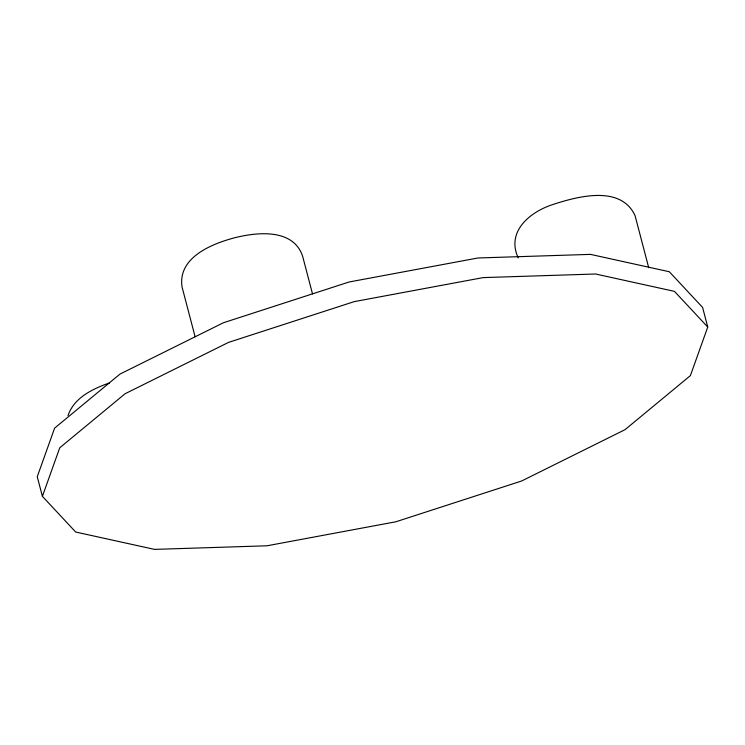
<?xml version="1.0" encoding="UTF-8"?>
<svg xmlns="http://www.w3.org/2000/svg" width="745" height="745" viewBox="0 0 745 745"><rect width="100%" height="100%" fill="white"/><g stroke="black" fill="none" stroke-linecap="round" stroke-linejoin="round"><path stroke-width="1.12" d="M42.4 496.347L59.749 447.782L125.113 393.723L228.529 342.393L354.248 301.623L483.142 277.606L595.59 274.002L674.458 291.36L707.75 327.046L690.392 375.61L625.036 429.669L521.621 481L395.902 521.77L267.008 545.787L154.56 549.391L75.692 532.032L42.4 496.347L37.25 476.726L54.608 428.151L119.964 374.092L223.379 322.771L349.098 281.992L477.992 257.975L590.44 254.371L669.308 271.739L702.6 307.415L707.75 327.046M68.009 415.561C74.1 397.597 92.752 388.815 109.413 382.958M648.709 267.66L635.047 215.584C620.529 184.211 576.109 196.773 551.077 205.117C528.792 212.902 506.293 232.226 518.213 257.863M312.509 293.884L302.619 256.215C293.26 228.268 257.286 232.077 234.554 237.795C211.524 243.913 177.673 257.528 182.031 286.899L195.106 336.759"/></g></svg>
